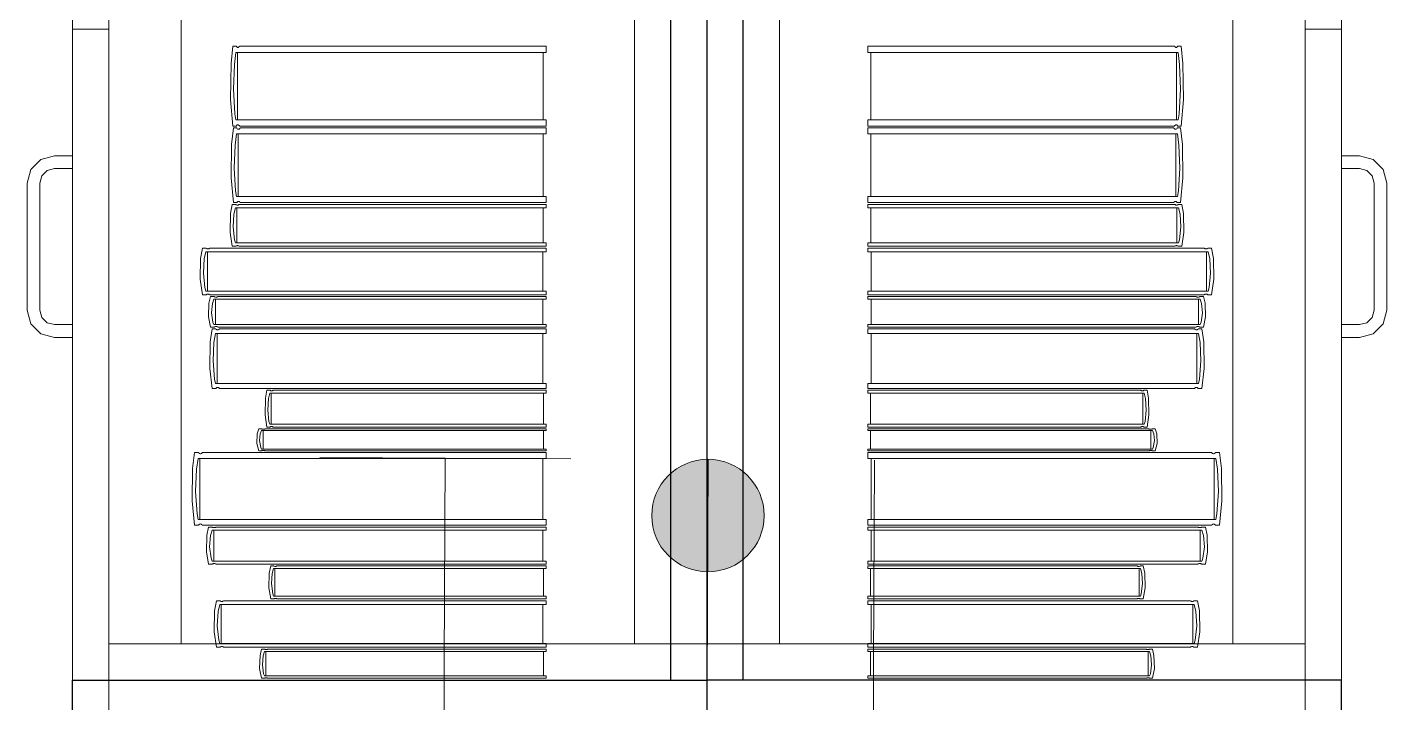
# Model space of a CAD drawing. Header units: inches. Extents: x -19 to 5698, y -728 to 92.
# Drawn here: x 222.836 to 223.586, y 34.992 to 35.365 of the extents above; entities that cross this region are included whole.
import ezdxf

# ---------------------------------------------------------------- set-up
doc = ezdxf.new("R2010")
doc.units = ezdxf.units.IN
doc.header["$MEASUREMENT"] = 0
doc.set_wipeout_variables(frame=1)
for name, pattern in [('HIDDEN', [0.375, 0.25, -0.125]), ('RAYITAS', [0.375, 0.25, -0.125]), ('Wipeout_Contour', [1, 0, -1])]:
    doc.linetypes.add(name, pattern=pattern)
for name, color, linetype, lineweight in [('00 conduct tomacorr', 120, 'HIDDEN', 30), ('T-TECHO-E', 150, 'Continuous', 20), ('TOMACORRIENTE', 22, 'RAYITAS', 9)]:
    doc.layers.add(name, color=color, linetype=linetype, lineweight=lineweight)
doc.layers.add('Interior - Mobiliario', color=7, linetype='Continuous')

# ---------------------------------------------------------------- blocks, each defined once
blk = doc.blocks.new('a')
at = {"layer": 'TOMACORRIENTE', "ltscale": 0.05}
h = blk.add_hatch(color=4, dxfattribs=at)
edge = h.paths.add_edge_path()
edge.add_arc((0, 0.0752), 0.02106, 0, 360)
at = {"layer": 'TOMACORRIENTE', "color": 4}
for p, q in [((-0.14553, 0.09625), (-0.0515, 0.09625)), ((-0.09851, 0.09625), (-0.09851, -0.09657)), ((0, 0.09625), (0, -0.09625)), ((0.06232, -0.09625), (0.06232, 0.09625))]:
    blk.add_line(p, q, dxfattribs=at)
blk.add_circle((0, 0.0752), 0.02106, dxfattribs=at)
blk = doc.blocks.new('CABLE 3FACE')
at = {"layer": 'T-TECHO-E', "rotation": 59.94170052614085}
blk.add_blockref('a', (0, 0), dxfattribs=at)

msp = doc.modelspace()

# ---------------------------------------------------------------- linework, layer by layer
at = {"layer": 'Interior - Mobiliario', "color": 175, "linetype": 'Continuous', "lineweight": 13}
for p, q in [((222.88114, 36.46472), (222.88114, 35.00472)), ((223.19114, 35.00472), (223.19114, 36.46472)), ((223.23114, 35.00472), (223.23114, 36.46472)), ((223.54114, 36.46472), (223.54114, 35.00472)), ((222.88114, 36.44472), (222.88114, 35.02472)), ((222.92114, 35.02472), (222.92114, 36.44472)), ((223.17114, 36.44472), (223.17114, 35.02472)), ((223.25114, 36.44472), (223.25114, 35.02472)), ((223.50114, 35.02472), (223.50114, 36.44472)), ((223.54114, 36.44472), (223.54114, 35.02472)), ((222.86114, 35.36372), (222.88114, 35.36372)), ((223.56114, 35.36372), (223.54114, 35.36372)), ((222.94951, 35.35434), (222.94857, 35.34465)), ((222.95139, 35.35434), (222.94951, 35.35434)), ((222.95045, 35.34419), (222.95124, 35.35081)), ((222.95124, 35.35081), (223.12248, 35.35081)), ((222.95149, 35.35417), (222.95139, 35.35434)), ((222.95171, 35.3539), (222.95149, 35.35417)), ((222.95195, 35.35371), (222.95171, 35.3539)), ((222.9522, 35.35361), (222.95195, 35.35371)), ((222.95211, 35.35081), (222.95211, 35.31369)), ((222.95245, 35.3536), (222.9522, 35.35361)), ((222.9527, 35.35368), (222.95245, 35.3536)), ((222.95294, 35.35385), (222.9527, 35.35368)), ((222.95317, 35.3541), (222.95294, 35.35385)), ((222.95331, 35.35434), (222.95317, 35.3541)), ((223.12248, 35.35434), (222.95331, 35.35434)), ((223.12075, 35.31369), (223.12075, 35.35081)), ((223.12248, 35.35081), (223.12248, 35.35434)), ((223.29979, 35.35081), (223.29979, 35.35434)), ((223.29979, 35.35434), (223.46896, 35.35434)), ((223.47103, 35.35081), (223.29979, 35.35081)), ((223.30152, 35.31369), (223.30152, 35.35081)), ((223.46896, 35.35434), (223.4691, 35.3541)), ((223.4691, 35.3541), (223.46933, 35.35385)), ((223.46933, 35.35385), (223.46957, 35.35368)), ((223.46957, 35.35368), (223.46982, 35.3536)), ((223.46982, 35.3536), (223.47008, 35.35361)), ((223.47008, 35.35361), (223.47032, 35.35371)), ((223.47016, 35.35081), (223.47016, 35.31369)), ((223.47032, 35.35371), (223.47056, 35.3539)), ((223.47056, 35.3539), (223.47078, 35.35417)), ((223.47078, 35.35417), (223.47088, 35.35434)), ((223.47088, 35.35434), (223.47276, 35.35434)), ((223.47182, 35.34419), (223.47103, 35.35081)), ((223.47276, 35.35434), (223.4737, 35.34465)), ((222.94857, 35.34465), (222.94835, 35.32489)), ((222.95001, 35.33059), (222.95045, 35.34419)), ((223.47226, 35.33059), (223.47182, 35.34419)), ((223.4737, 35.34465), (223.47392, 35.32489)), ((222.95073, 35.31704), (222.95001, 35.33059)), ((223.47154, 35.31704), (223.47226, 35.33059)), ((222.94835, 35.32489), (222.94951, 35.31016)), ((223.47392, 35.32489), (223.47276, 35.31016)), ((222.94951, 35.31016), (222.95139, 35.31016)), ((222.95124, 35.31369), (222.95073, 35.31704)), ((223.12248, 35.31369), (222.95124, 35.31369)), ((222.95139, 35.31016), (222.95154, 35.31039)), ((222.95154, 35.31039), (222.95176, 35.31065)), ((222.95176, 35.31065), (222.952, 35.31081)), ((222.952, 35.31081), (222.95225, 35.31089)), ((222.95225, 35.31089), (222.95251, 35.31088)), ((222.95251, 35.31088), (222.95276, 35.31078)), ((222.95276, 35.31078), (222.953, 35.3106)), ((222.953, 35.3106), (222.95321, 35.31033)), ((222.95321, 35.31033), (222.95331, 35.31016)), ((222.95331, 35.31016), (223.12248, 35.31016)), ((223.12248, 35.31016), (223.12248, 35.31369)), ((223.29979, 35.31016), (223.29979, 35.31369)), ((223.29979, 35.31369), (223.47103, 35.31369)), ((223.46896, 35.31016), (223.29979, 35.31016)), ((223.46906, 35.31033), (223.46896, 35.31016)), ((223.46928, 35.3106), (223.46906, 35.31033)), ((223.46951, 35.31078), (223.46928, 35.3106)), ((223.46976, 35.31088), (223.46951, 35.31078)), ((223.47002, 35.31089), (223.46976, 35.31088)), ((223.47027, 35.31081), (223.47002, 35.31089)), ((223.47051, 35.31065), (223.47027, 35.31081)), ((223.47073, 35.31039), (223.47051, 35.31065)), ((223.47088, 35.31016), (223.47073, 35.31039)), ((223.47276, 35.31016), (223.47088, 35.31016)), ((223.47103, 35.31369), (223.47154, 35.31704)), ((222.94986, 35.30916), (222.94892, 35.30013)), ((222.95174, 35.30916), (222.94986, 35.30916)), ((222.95079, 35.2997), (222.95159, 35.30586)), ((222.95159, 35.30586), (223.12248, 35.30586)), ((222.95183, 35.309), (222.95174, 35.30916)), ((222.95205, 35.30875), (222.95183, 35.309)), ((222.95229, 35.30857), (222.95205, 35.30875)), ((222.95254, 35.30848), (222.95229, 35.30857)), ((222.95245, 35.30586), (222.95245, 35.27129)), ((222.95279, 35.30847), (222.95254, 35.30848)), ((222.95304, 35.30854), (222.95279, 35.30847)), ((222.95328, 35.3087), (222.95304, 35.30854)), ((222.95351, 35.30894), (222.95328, 35.3087)), ((222.95365, 35.30916), (222.95351, 35.30894)), ((223.12248, 35.30916), (222.95365, 35.30916)), ((223.12075, 35.27129), (223.12075, 35.30586)), ((223.12248, 35.30586), (223.12248, 35.30916)), ((223.29979, 35.30586), (223.29979, 35.30916)), ((223.29979, 35.30916), (223.46862, 35.30916)), ((223.47068, 35.30586), (223.29979, 35.30586)), ((223.30152, 35.27129), (223.30152, 35.30586)), ((223.46862, 35.30916), (223.46876, 35.30894)), ((223.46876, 35.30894), (223.46899, 35.3087)), ((223.46899, 35.3087), (223.46923, 35.30854)), ((223.46923, 35.30854), (223.46948, 35.30847)), ((223.46948, 35.30847), (223.46973, 35.30848)), ((223.46973, 35.30848), (223.46998, 35.30857)), ((223.46982, 35.30586), (223.46982, 35.27129)), ((223.46998, 35.30857), (223.47022, 35.30875)), ((223.47022, 35.30875), (223.47044, 35.309)), ((223.47044, 35.309), (223.47053, 35.30916)), ((223.47053, 35.30916), (223.47241, 35.30916)), ((223.47148, 35.2997), (223.47068, 35.30586)), ((223.47241, 35.30916), (223.47335, 35.30013)), ((222.94892, 35.30013), (222.9487, 35.28172)), ((222.95035, 35.28703), (222.95079, 35.2997)), ((223.47192, 35.28703), (223.47148, 35.2997)), ((223.47335, 35.30013), (223.47357, 35.28172)), ((222.84364, 35.29171), (222.83815, 35.28622)), ((222.85114, 35.29372), (222.84364, 35.29171)), ((222.86114, 35.29372), (222.85114, 35.29372)), ((222.86114, 35.28672), (222.86114, 35.29372)), ((223.56114, 35.29372), (223.57114, 35.29372)), ((223.56114, 35.28672), (223.56114, 35.29372)), ((223.57114, 35.29372), (223.57864, 35.29171)), ((223.57864, 35.29171), (223.58413, 35.28622)), ((222.83815, 35.28622), (222.83614, 35.27872)), ((222.84314, 35.27872), (222.84421, 35.28272)), ((222.84421, 35.28272), (222.84714, 35.28564)), ((222.84714, 35.28564), (222.85114, 35.28672)), ((222.85114, 35.28672), (222.86114, 35.28672)), ((222.9487, 35.28172), (222.94986, 35.268)), ((222.95108, 35.27441), (222.95035, 35.28703)), ((223.4712, 35.27441), (223.47192, 35.28703)), ((223.47357, 35.28172), (223.47241, 35.268)), ((223.57114, 35.28672), (223.56114, 35.28672)), ((223.57514, 35.28564), (223.57114, 35.28672)), ((223.57806, 35.28272), (223.57514, 35.28564)), ((223.57914, 35.27872), (223.57806, 35.28272)), ((223.58413, 35.28622), (223.58614, 35.27872)), ((222.83614, 35.27872), (222.83614, 35.20872)), ((222.84314, 35.20872), (222.84314, 35.27872)), ((222.95159, 35.27129), (222.95108, 35.27441)), ((223.47068, 35.27129), (223.4712, 35.27441)), ((223.57914, 35.20872), (223.57914, 35.27872)), ((223.58614, 35.27872), (223.58614, 35.20872)), ((222.94927, 35.267), (222.94833, 35.26193)), ((222.95116, 35.267), (222.94927, 35.267)), ((222.94986, 35.268), (222.95174, 35.268)), ((222.95021, 35.26169), (222.951, 35.26515)), ((222.951, 35.26515), (223.12248, 35.26515)), ((222.95125, 35.26691), (222.95116, 35.267)), ((222.95147, 35.26677), (222.95125, 35.26691)), ((222.95171, 35.26667), (222.95147, 35.26677)), ((223.12248, 35.27129), (222.95159, 35.27129)), ((222.95196, 35.26662), (222.95171, 35.26667)), ((222.95174, 35.268), (222.95188, 35.26822)), ((222.95187, 35.26515), (222.95187, 35.24575)), ((222.95188, 35.26822), (222.9521, 35.26845)), ((222.95221, 35.26661), (222.95196, 35.26662)), ((222.9521, 35.26845), (222.95234, 35.26861)), ((222.95247, 35.26665), (222.95221, 35.26661)), ((222.95234, 35.26861), (222.95259, 35.26869)), ((222.95271, 35.26674), (222.95247, 35.26665)), ((222.95259, 35.26869), (222.95285, 35.26868)), ((222.95293, 35.26687), (222.95271, 35.26674)), ((222.95285, 35.26868), (222.9531, 35.26858)), ((222.95307, 35.267), (222.95293, 35.26687)), ((223.12248, 35.267), (222.95307, 35.267)), ((222.9531, 35.26858), (222.95334, 35.26841)), ((222.95334, 35.26841), (222.95355, 35.26816)), ((222.95355, 35.26816), (222.95365, 35.268)), ((222.95365, 35.268), (223.12248, 35.268)), ((223.12075, 35.24575), (223.12075, 35.26515)), ((223.12248, 35.268), (223.12248, 35.27129)), ((223.12248, 35.26515), (223.12248, 35.267)), ((223.29979, 35.268), (223.29979, 35.27129)), ((223.29979, 35.27129), (223.47068, 35.27129)), ((223.46862, 35.268), (223.29979, 35.268)), ((223.29979, 35.26515), (223.29979, 35.267)), ((223.29979, 35.267), (223.4692, 35.267)), ((223.47127, 35.26515), (223.29979, 35.26515)), ((223.30152, 35.24575), (223.30152, 35.26515)), ((223.46872, 35.26816), (223.46862, 35.268)), ((223.46894, 35.26841), (223.46872, 35.26816)), ((223.46917, 35.26858), (223.46894, 35.26841)), ((223.46942, 35.26868), (223.46917, 35.26858)), ((223.4692, 35.267), (223.46934, 35.26687)), ((223.46934, 35.26687), (223.46956, 35.26674)), ((223.46968, 35.26869), (223.46942, 35.26868)), ((223.46956, 35.26674), (223.4698, 35.26665)), ((223.46993, 35.26861), (223.46968, 35.26869)), ((223.4698, 35.26665), (223.47006, 35.26661)), ((223.47017, 35.26845), (223.46993, 35.26861)), ((223.47006, 35.26661), (223.47031, 35.26662)), ((223.47039, 35.26822), (223.47017, 35.26845)), ((223.47031, 35.26662), (223.47056, 35.26667)), ((223.47053, 35.268), (223.47039, 35.26822)), ((223.4704, 35.26515), (223.4704, 35.24575)), ((223.47241, 35.268), (223.47053, 35.268)), ((223.47056, 35.26667), (223.4708, 35.26677)), ((223.4708, 35.26677), (223.47102, 35.26691)), ((223.47102, 35.26691), (223.47112, 35.267)), ((223.47112, 35.267), (223.473, 35.267)), ((223.47206, 35.26169), (223.47127, 35.26515)), ((223.473, 35.267), (223.47395, 35.26193)), ((222.94833, 35.26193), (222.94811, 35.25161)), ((222.94977, 35.25458), (222.95021, 35.26169)), ((223.4725, 35.25458), (223.47206, 35.26169)), ((223.47395, 35.26193), (223.47416, 35.25161)), ((222.94811, 35.25161), (222.94927, 35.24391)), ((222.95049, 35.2475), (222.94977, 35.25458)), ((223.47178, 35.2475), (223.4725, 35.25458)), ((223.47416, 35.25161), (223.473, 35.24391)), ((222.93278, 35.24291), (222.93174, 35.23726)), ((222.93484, 35.24291), (222.93278, 35.24291)), ((222.93495, 35.24281), (222.93484, 35.24291)), ((222.93519, 35.24265), (222.93495, 35.24281)), ((222.93545, 35.24254), (222.93519, 35.24265)), ((222.93572, 35.24248), (222.93545, 35.24254)), ((222.93628, 35.24252), (222.936, 35.24247)), ((222.93654, 35.24262), (222.93628, 35.24252)), ((222.93679, 35.24277), (222.93654, 35.24262)), ((222.93694, 35.24291), (222.93679, 35.24277)), ((223.12248, 35.24291), (222.93694, 35.24291)), ((222.94927, 35.24391), (222.95116, 35.24391)), ((222.951, 35.24575), (222.95049, 35.2475)), ((223.12248, 35.24575), (222.951, 35.24575)), ((222.95116, 35.24391), (222.9513, 35.24403)), ((222.9513, 35.24403), (222.95152, 35.24416)), ((222.95152, 35.24416), (222.95176, 35.24425)), ((222.95176, 35.24425), (222.95202, 35.24429)), ((222.95202, 35.24429), (222.95227, 35.24429)), ((222.95227, 35.24429), (222.95252, 35.24423)), ((222.95252, 35.24423), (222.95276, 35.24414)), ((222.95276, 35.24414), (222.95298, 35.24399)), ((222.95298, 35.24399), (222.95307, 35.24391)), ((222.95307, 35.24391), (223.12248, 35.24391)), ((223.12248, 35.24391), (223.12248, 35.24575)), ((223.12248, 35.24085), (223.12248, 35.24291)), ((223.29979, 35.24391), (223.29979, 35.24575)), ((223.29979, 35.24575), (223.47127, 35.24575)), ((223.4692, 35.24391), (223.29979, 35.24391)), ((223.29979, 35.24085), (223.29979, 35.24291)), ((223.29979, 35.24291), (223.48533, 35.24291)), ((223.46929, 35.24399), (223.4692, 35.24391)), ((223.46951, 35.24414), (223.46929, 35.24399)), ((223.46975, 35.24423), (223.46951, 35.24414)), ((223.47, 35.24429), (223.46975, 35.24423)), ((223.47026, 35.24429), (223.47, 35.24429)), ((223.47051, 35.24425), (223.47026, 35.24429)), ((223.47075, 35.24416), (223.47051, 35.24425)), ((223.47097, 35.24403), (223.47075, 35.24416)), ((223.47112, 35.24391), (223.47097, 35.24403)), ((223.473, 35.24391), (223.47112, 35.24391)), ((223.47127, 35.24575), (223.47178, 35.2475)), ((223.48533, 35.24291), (223.48548, 35.24277)), ((223.48548, 35.24277), (223.48573, 35.24262)), ((223.48573, 35.24262), (223.48599, 35.24252)), ((223.48599, 35.24252), (223.48627, 35.24247)), ((223.48655, 35.24248), (223.48682, 35.24254)), ((223.48682, 35.24254), (223.48708, 35.24265)), ((223.48708, 35.24265), (223.48732, 35.24281)), ((223.48732, 35.24281), (223.48743, 35.24291)), ((223.48743, 35.24291), (223.48949, 35.24291)), ((223.48949, 35.24291), (223.49053, 35.23726)), ((222.93174, 35.23726), (222.93151, 35.22575)), ((222.93332, 35.22907), (222.93381, 35.23699)), ((222.93381, 35.23699), (222.93468, 35.24085)), ((222.93468, 35.24085), (223.12248, 35.24085)), ((222.93563, 35.24085), (222.93563, 35.21922)), ((222.936, 35.24247), (222.93572, 35.24248)), ((223.12058, 35.21922), (223.12058, 35.24085)), ((223.48759, 35.24085), (223.29979, 35.24085)), ((223.30169, 35.21922), (223.30169, 35.24085)), ((223.48627, 35.24247), (223.48655, 35.24248)), ((223.48665, 35.24085), (223.48665, 35.21922)), ((223.48847, 35.23699), (223.48759, 35.24085)), ((223.48895, 35.22907), (223.48847, 35.23699)), ((223.49053, 35.23726), (223.49077, 35.22575)), ((222.93411, 35.22118), (222.93332, 35.22907)), ((223.48816, 35.22118), (223.48895, 35.22907)), ((222.93151, 35.22575), (222.93278, 35.21716)), ((222.93468, 35.21922), (222.93411, 35.22118)), ((223.48759, 35.21922), (223.48816, 35.22118)), ((223.49077, 35.22575), (223.48949, 35.21716)), ((222.93278, 35.21716), (222.93484, 35.21716)), ((223.12248, 35.21922), (222.93468, 35.21922)), ((222.93484, 35.21716), (222.935, 35.2173)), ((222.935, 35.2173), (222.93524, 35.21745)), ((222.93524, 35.21745), (222.93551, 35.21755)), ((222.93551, 35.21755), (222.93578, 35.21759)), ((222.93578, 35.21759), (222.93606, 35.21759)), ((222.93606, 35.21759), (222.93634, 35.21753)), ((222.93732, 35.21616), (222.93631, 35.21249)), ((222.93634, 35.21753), (222.9366, 35.21742)), ((222.9366, 35.21742), (222.93684, 35.21726)), ((222.93684, 35.21726), (222.93694, 35.21716)), ((222.93694, 35.21716), (223.12248, 35.21716)), ((222.93934, 35.21616), (222.93732, 35.21616)), ((222.93832, 35.21231), (222.93917, 35.21482)), ((222.93917, 35.21482), (223.12248, 35.21482)), ((222.93944, 35.2161), (222.93934, 35.21616)), ((222.93967, 35.216), (222.93944, 35.2161)), ((222.93993, 35.21593), (222.93967, 35.216)), ((222.94019, 35.21589), (222.93993, 35.21593)), ((222.9401, 35.21482), (222.9401, 35.20074)), ((222.94047, 35.21588), (222.94019, 35.21589)), ((222.94074, 35.21591), (222.94047, 35.21588)), ((222.941, 35.21598), (222.94074, 35.21591)), ((222.94123, 35.21607), (222.941, 35.21598)), ((222.94139, 35.21616), (222.94123, 35.21607)), ((223.12248, 35.21616), (222.94139, 35.21616)), ((223.12063, 35.20074), (223.12063, 35.21482)), ((223.12248, 35.21716), (223.12248, 35.21922)), ((223.12248, 35.21482), (223.12248, 35.21616)), ((223.29979, 35.21716), (223.29979, 35.21922)), ((223.29979, 35.21922), (223.48759, 35.21922)), ((223.48533, 35.21716), (223.29979, 35.21716)), ((223.29979, 35.21482), (223.29979, 35.21616)), ((223.29979, 35.21616), (223.48089, 35.21616)), ((223.4831, 35.21482), (223.29979, 35.21482)), ((223.30164, 35.20074), (223.30164, 35.21482)), ((223.48089, 35.21616), (223.48104, 35.21607)), ((223.48104, 35.21607), (223.48128, 35.21598)), ((223.48128, 35.21598), (223.48153, 35.21591)), ((223.48153, 35.21591), (223.4818, 35.21588)), ((223.4818, 35.21588), (223.48208, 35.21589)), ((223.48208, 35.21589), (223.48234, 35.21593)), ((223.48217, 35.21482), (223.48217, 35.20074)), ((223.48234, 35.21593), (223.4826, 35.216)), ((223.4826, 35.216), (223.48283, 35.2161)), ((223.48283, 35.2161), (223.48294, 35.21616)), ((223.48294, 35.21616), (223.48495, 35.21616)), ((223.48395, 35.21231), (223.4831, 35.21482)), ((223.48495, 35.21616), (223.48596, 35.21249)), ((223.48543, 35.21726), (223.48533, 35.21716)), ((223.48567, 35.21742), (223.48543, 35.21726)), ((223.48593, 35.21753), (223.48567, 35.21742)), ((223.48621, 35.21759), (223.48593, 35.21753)), ((223.48649, 35.21759), (223.48621, 35.21759)), ((223.48676, 35.21755), (223.48649, 35.21759)), ((223.48703, 35.21745), (223.48676, 35.21755)), ((223.48727, 35.2173), (223.48703, 35.21745)), ((223.48743, 35.21716), (223.48727, 35.2173)), ((223.48949, 35.21716), (223.48743, 35.21716)), ((222.83614, 35.20872), (222.83815, 35.20122)), ((222.84421, 35.20472), (222.84314, 35.20872)), ((222.93631, 35.21249), (222.93608, 35.20499)), ((222.93785, 35.20715), (222.93832, 35.21231)), ((222.93863, 35.20201), (222.93785, 35.20715)), ((223.48365, 35.20201), (223.48442, 35.20715)), ((223.48442, 35.20715), (223.48395, 35.21231)), ((223.48596, 35.21249), (223.48619, 35.20499)), ((223.57806, 35.20472), (223.57914, 35.20872)), ((223.58614, 35.20872), (223.58413, 35.20122)), ((222.83815, 35.20122), (222.84364, 35.19573)), ((222.84714, 35.20179), (222.84421, 35.20472)), ((222.85114, 35.20072), (222.84714, 35.20179)), ((222.86114, 35.20072), (222.85114, 35.20072)), ((222.86114, 35.19372), (222.86114, 35.20072)), ((222.93608, 35.20499), (222.93732, 35.1994)), ((222.93814, 35.1984), (222.93713, 35.1912)), ((222.93732, 35.1994), (222.93934, 35.1994)), ((222.94014, 35.1984), (222.93814, 35.1984)), ((222.93917, 35.20074), (222.93863, 35.20201)), ((223.12248, 35.20074), (222.93917, 35.20074)), ((222.93934, 35.1994), (222.93949, 35.19949)), ((222.93949, 35.19949), (222.93973, 35.19958)), ((222.93973, 35.19958), (222.93999, 35.19965)), ((222.93999, 35.19965), (222.94025, 35.19968)), ((222.94024, 35.19827), (222.94014, 35.1984)), ((222.94048, 35.19807), (222.94024, 35.19827)), ((222.94025, 35.19968), (222.94053, 35.19967)), ((222.94073, 35.19793), (222.94048, 35.19807)), ((222.94053, 35.19967), (222.9408, 35.19964)), ((222.941, 35.19786), (222.94073, 35.19793)), ((222.9408, 35.19964), (222.94105, 35.19957)), ((222.94127, 35.19785), (222.941, 35.19786)), ((222.94105, 35.19957), (222.94128, 35.19946)), ((222.94154, 35.19791), (222.94127, 35.19785)), ((222.94128, 35.19946), (222.94139, 35.1994)), ((222.94139, 35.1994), (223.12248, 35.1994)), ((222.94179, 35.19803), (222.94154, 35.19791)), ((222.94203, 35.19822), (222.94179, 35.19803)), ((222.94218, 35.1984), (222.94203, 35.19822)), ((223.12248, 35.1984), (222.94218, 35.1984)), ((223.12248, 35.1994), (223.12248, 35.20074)), ((223.12248, 35.19577), (223.12248, 35.1984)), ((223.29979, 35.1994), (223.29979, 35.20074)), ((223.29979, 35.20074), (223.4831, 35.20074)), ((223.48089, 35.1994), (223.29979, 35.1994)), ((223.29979, 35.19577), (223.29979, 35.1984)), ((223.29979, 35.1984), (223.48009, 35.1984)), ((223.48009, 35.1984), (223.48024, 35.19822)), ((223.48024, 35.19822), (223.48048, 35.19803)), ((223.48048, 35.19803), (223.48073, 35.19791)), ((223.48073, 35.19791), (223.481, 35.19785)), ((223.48099, 35.19946), (223.48089, 35.1994)), ((223.48122, 35.19957), (223.48099, 35.19946)), ((223.481, 35.19785), (223.48127, 35.19786)), ((223.48148, 35.19964), (223.48122, 35.19957)), ((223.48127, 35.19786), (223.48154, 35.19793)), ((223.48174, 35.19967), (223.48148, 35.19964)), ((223.48154, 35.19793), (223.48179, 35.19807)), ((223.48202, 35.19968), (223.48174, 35.19967)), ((223.48179, 35.19807), (223.48203, 35.19827)), ((223.48229, 35.19965), (223.48202, 35.19968)), ((223.48203, 35.19827), (223.48213, 35.1984)), ((223.48213, 35.1984), (223.48413, 35.1984)), ((223.48254, 35.19958), (223.48229, 35.19965)), ((223.48278, 35.19949), (223.48254, 35.19958)), ((223.48294, 35.1994), (223.48278, 35.19949)), ((223.48495, 35.1994), (223.48294, 35.1994)), ((223.4831, 35.20074), (223.48365, 35.20201)), ((223.48413, 35.1984), (223.48514, 35.1912)), ((223.48619, 35.20499), (223.48495, 35.1994)), ((223.56114, 35.20072), (223.57114, 35.20072)), ((223.56114, 35.19372), (223.56114, 35.20072)), ((223.57114, 35.20072), (223.57514, 35.20179)), ((223.57514, 35.20179), (223.57806, 35.20472)), ((223.58413, 35.20122), (223.57864, 35.19573)), ((222.84364, 35.19573), (222.85114, 35.19372)), ((222.85114, 35.19372), (222.86114, 35.19372)), ((222.93713, 35.1912), (222.9369, 35.17654)), ((222.93867, 35.18077), (222.93913, 35.19086)), ((222.93913, 35.19086), (222.93998, 35.19577)), ((222.93998, 35.19577), (223.12248, 35.19577)), ((222.9409, 35.19577), (222.9409, 35.16822)), ((223.12064, 35.16822), (223.12064, 35.19577)), ((223.48229, 35.19577), (223.29979, 35.19577)), ((223.30164, 35.16822), (223.30164, 35.19577)), ((223.48137, 35.19577), (223.48137, 35.16822)), ((223.48314, 35.19086), (223.48229, 35.19577)), ((223.48361, 35.18077), (223.48314, 35.19086)), ((223.48514, 35.1912), (223.48537, 35.17654)), ((223.57114, 35.19372), (223.56114, 35.19372)), ((223.57864, 35.19573), (223.57114, 35.19372)), ((222.9369, 35.17654), (222.93814, 35.1656)), ((222.93943, 35.17071), (222.93867, 35.18077)), ((223.48284, 35.17071), (223.48361, 35.18077)), ((223.48537, 35.17654), (223.48413, 35.1656)), ((222.93998, 35.16822), (222.93943, 35.17071)), ((223.12248, 35.16822), (222.93998, 35.16822)), ((223.12248, 35.1656), (223.12248, 35.16822)), ((223.29979, 35.1656), (223.29979, 35.16822)), ((223.29979, 35.16822), (223.48229, 35.16822)), ((223.48229, 35.16822), (223.48284, 35.17071)), ((222.93814, 35.1656), (222.94014, 35.1656)), ((222.94014, 35.1656), (222.94029, 35.16578)), ((222.94029, 35.16578), (222.94053, 35.16596)), ((222.94053, 35.16596), (222.94079, 35.16609)), ((222.94079, 35.16609), (222.94106, 35.16615)), ((222.94106, 35.16615), (222.94133, 35.16614)), ((222.94133, 35.16614), (222.9416, 35.16607)), ((222.9416, 35.16607), (222.94185, 35.16593)), ((222.94185, 35.16593), (222.94208, 35.16573)), ((222.94208, 35.16573), (222.94218, 35.1656)), ((222.94218, 35.1656), (223.12248, 35.1656)), ((222.96752, 35.16013), (222.96733, 35.15102)), ((222.96837, 35.1646), (222.96752, 35.16013)), ((222.97004, 35.1646), (222.96837, 35.1646)), ((222.9692, 35.15992), (222.96991, 35.16297)), ((222.96991, 35.16297), (223.12248, 35.16297)), ((222.97013, 35.16452), (222.97004, 35.1646)), ((222.97032, 35.1644), (222.97013, 35.16452)), ((222.97053, 35.16431), (222.97032, 35.1644)), ((222.97076, 35.16426), (222.97053, 35.16431)), ((222.97068, 35.16297), (222.97068, 35.14585)), ((222.97098, 35.16426), (222.97076, 35.16426)), ((222.97121, 35.1643), (222.97098, 35.16426)), ((222.97142, 35.16437), (222.97121, 35.1643)), ((222.97162, 35.16449), (222.97142, 35.16437)), ((222.97175, 35.1646), (222.97162, 35.16449)), ((223.12248, 35.1646), (222.97175, 35.1646)), ((223.12094, 35.14585), (223.12094, 35.16297)), ((223.12248, 35.16297), (223.12248, 35.1646)), ((223.48009, 35.1656), (223.29979, 35.1656)), ((223.29979, 35.16297), (223.29979, 35.1646)), ((223.29979, 35.1646), (223.45052, 35.1646)), ((223.45237, 35.16297), (223.29979, 35.16297)), ((223.30133, 35.14585), (223.30133, 35.16297)), ((223.45052, 35.1646), (223.45065, 35.16449)), ((223.45065, 35.16449), (223.45085, 35.16437)), ((223.45085, 35.16437), (223.45106, 35.1643)), ((223.45106, 35.1643), (223.45129, 35.16426)), ((223.45129, 35.16426), (223.45152, 35.16426)), ((223.45152, 35.16426), (223.45174, 35.16431)), ((223.45159, 35.16297), (223.45159, 35.14585)), ((223.45174, 35.16431), (223.45195, 35.1644)), ((223.45195, 35.1644), (223.45215, 35.16452)), ((223.45215, 35.16452), (223.45223, 35.1646)), ((223.45223, 35.1646), (223.45391, 35.1646)), ((223.45307, 35.15992), (223.45237, 35.16297)), ((223.45391, 35.1646), (223.45475, 35.16013)), ((223.45475, 35.16013), (223.45494, 35.15102)), ((223.48019, 35.16573), (223.48009, 35.1656)), ((223.48042, 35.16593), (223.48019, 35.16573)), ((223.48068, 35.16607), (223.48042, 35.16593)), ((223.48094, 35.16614), (223.48068, 35.16607)), ((223.48121, 35.16615), (223.48094, 35.16614)), ((223.48148, 35.16609), (223.48121, 35.16615)), ((223.48174, 35.16596), (223.48148, 35.16609)), ((223.48198, 35.16578), (223.48174, 35.16596)), ((223.48213, 35.1656), (223.48198, 35.16578)), ((223.48413, 35.1656), (223.48213, 35.1656)), ((222.96881, 35.15364), (222.9692, 35.15992)), ((222.96945, 35.1474), (222.96881, 35.15364)), ((223.45282, 35.1474), (223.45347, 35.15364)), ((223.45347, 35.15364), (223.45307, 35.15992)), ((222.96733, 35.15102), (222.96837, 35.14422)), ((222.96991, 35.14585), (222.96945, 35.1474)), ((223.12248, 35.14585), (222.96991, 35.14585)), ((223.12248, 35.14422), (223.12248, 35.14585)), ((223.29979, 35.14422), (223.29979, 35.14585)), ((223.29979, 35.14585), (223.45237, 35.14585)), ((223.45237, 35.14585), (223.45282, 35.1474)), ((223.45494, 35.15102), (223.45391, 35.14422)), ((222.96299, 35.14058), (222.96279, 35.1352)), ((222.96385, 35.14322), (222.96299, 35.14058)), ((222.96558, 35.14322), (222.96385, 35.14322)), ((222.96431, 35.13675), (222.96471, 35.14045)), ((222.96471, 35.14045), (222.96544, 35.14226)), ((222.96544, 35.14226), (223.12248, 35.14226)), ((222.96567, 35.14317), (222.96558, 35.14322)), ((222.96587, 35.1431), (222.96567, 35.14317)), ((222.96608, 35.14305), (222.96587, 35.1431)), ((222.96631, 35.14302), (222.96608, 35.14305)), ((222.96623, 35.14226), (222.96623, 35.13215)), ((222.96655, 35.14302), (222.96631, 35.14302)), ((222.96678, 35.14304), (222.96655, 35.14302)), ((222.967, 35.14309), (222.96678, 35.14304)), ((222.9672, 35.14316), (222.967, 35.14309)), ((222.96733, 35.14322), (222.9672, 35.14316)), ((223.12248, 35.14322), (222.96733, 35.14322)), ((222.96837, 35.14422), (222.97004, 35.14422)), ((222.97004, 35.14422), (222.97017, 35.14433)), ((222.97017, 35.14433), (222.97037, 35.14445)), ((222.97037, 35.14445), (222.97058, 35.14452)), ((222.97058, 35.14452), (222.97081, 35.14456)), ((222.97081, 35.14456), (222.97103, 35.14456)), ((222.97103, 35.14456), (222.97126, 35.14451)), ((222.97126, 35.14451), (222.97147, 35.14442)), ((222.97147, 35.14442), (222.97166, 35.1443)), ((222.97166, 35.1443), (222.97175, 35.14422)), ((222.97175, 35.14422), (223.12248, 35.14422)), ((223.12089, 35.13215), (223.12089, 35.14226)), ((223.12248, 35.14226), (223.12248, 35.14322)), ((223.45052, 35.14422), (223.29979, 35.14422)), ((223.29979, 35.14226), (223.29979, 35.14322)), ((223.29979, 35.14322), (223.45494, 35.14322)), ((223.45683, 35.14226), (223.29979, 35.14226)), ((223.30138, 35.13215), (223.30138, 35.14226)), ((223.45061, 35.1443), (223.45052, 35.14422)), ((223.4508, 35.14442), (223.45061, 35.1443)), ((223.45102, 35.14451), (223.4508, 35.14442)), ((223.45124, 35.14456), (223.45102, 35.14451)), ((223.45147, 35.14456), (223.45124, 35.14456)), ((223.45169, 35.14452), (223.45147, 35.14456)), ((223.45191, 35.14445), (223.45169, 35.14452)), ((223.4521, 35.14433), (223.45191, 35.14445)), ((223.45223, 35.14422), (223.4521, 35.14433)), ((223.45391, 35.14422), (223.45223, 35.14422)), ((223.45494, 35.14322), (223.45507, 35.14316)), ((223.45507, 35.14316), (223.45527, 35.14309)), ((223.45527, 35.14309), (223.45549, 35.14304)), ((223.45549, 35.14304), (223.45572, 35.14302)), ((223.45572, 35.14302), (223.45596, 35.14302)), ((223.45596, 35.14302), (223.45619, 35.14305)), ((223.45604, 35.14226), (223.45604, 35.13215)), ((223.45619, 35.14305), (223.45641, 35.1431)), ((223.45641, 35.1431), (223.45661, 35.14317)), ((223.45661, 35.14317), (223.45669, 35.14322)), ((223.45669, 35.14322), (223.45842, 35.14322)), ((223.45756, 35.14045), (223.45683, 35.14226)), ((223.45797, 35.13675), (223.45756, 35.14045)), ((223.45842, 35.14322), (223.45929, 35.14058)), ((223.45929, 35.14058), (223.45948, 35.1352)), ((222.92847, 35.13018), (222.92741, 35.1214)), ((222.93058, 35.13018), (222.92847, 35.13018)), ((222.93069, 35.13003), (222.93058, 35.13018)), ((222.93093, 35.12978), (222.93069, 35.13003)), ((222.93273, 35.13018), (222.93257, 35.12997)), ((223.12248, 35.13018), (222.93273, 35.13018)), ((222.96279, 35.1352), (222.96385, 35.13118)), ((222.96385, 35.13118), (222.96558, 35.13118)), ((222.96497, 35.13306), (222.96431, 35.13675)), ((222.96544, 35.13215), (222.96497, 35.13306)), ((223.12248, 35.13215), (222.96544, 35.13215)), ((222.96558, 35.13118), (222.96571, 35.13125)), ((222.96571, 35.13125), (222.96591, 35.13132)), ((222.96591, 35.13132), (222.96613, 35.13136)), ((222.96613, 35.13136), (222.96636, 35.13138)), ((222.96636, 35.13138), (222.9666, 35.13138)), ((222.9666, 35.13138), (222.96683, 35.13135)), ((222.96683, 35.13135), (222.96705, 35.1313)), ((222.96705, 35.1313), (222.96725, 35.13123)), ((222.96725, 35.13123), (222.96733, 35.13118)), ((222.96733, 35.13118), (223.12248, 35.13118)), ((223.12248, 35.13118), (223.12248, 35.13215)), ((223.12248, 35.12698), (223.12248, 35.13018)), ((223.29979, 35.13118), (223.29979, 35.13215)), ((223.29979, 35.13215), (223.45683, 35.13215)), ((223.45494, 35.13118), (223.29979, 35.13118)), ((223.29979, 35.12698), (223.29979, 35.13018)), ((223.29979, 35.13018), (223.48954, 35.13018)), ((223.45503, 35.13123), (223.45494, 35.13118)), ((223.45523, 35.1313), (223.45503, 35.13123)), ((223.45544, 35.13135), (223.45523, 35.1313)), ((223.45567, 35.13138), (223.45544, 35.13135)), ((223.45591, 35.13138), (223.45567, 35.13138)), ((223.45614, 35.13136), (223.45591, 35.13138)), ((223.45636, 35.13132), (223.45614, 35.13136)), ((223.45656, 35.13125), (223.45636, 35.13132)), ((223.45669, 35.13118), (223.45656, 35.13125)), ((223.45842, 35.13118), (223.45669, 35.13118)), ((223.45683, 35.13215), (223.4573, 35.13306)), ((223.4573, 35.13306), (223.45797, 35.13675)), ((223.45948, 35.1352), (223.45842, 35.13118)), ((223.48954, 35.13018), (223.4897, 35.12997)), ((223.49134, 35.12978), (223.49159, 35.13003)), ((223.49159, 35.13003), (223.49169, 35.13018)), ((223.49169, 35.13018), (223.4938, 35.13018)), ((223.4938, 35.13018), (223.49486, 35.1214)), ((222.92952, 35.12098), (222.93041, 35.12698)), ((222.93041, 35.12698), (223.12248, 35.12698)), ((222.9312, 35.12961), (222.93093, 35.12978)), ((222.93148, 35.12952), (222.9312, 35.12961)), ((222.93138, 35.12698), (222.93138, 35.09333)), ((222.93176, 35.12951), (222.93148, 35.12952)), ((222.93205, 35.12959), (222.93176, 35.12951)), ((222.93232, 35.12974), (222.93205, 35.12959)), ((222.93257, 35.12997), (222.93232, 35.12974)), ((223.12054, 35.09333), (223.12054, 35.12698)), ((223.49186, 35.12698), (223.29979, 35.12698)), ((223.30173, 35.09333), (223.30173, 35.12698)), ((223.4897, 35.12997), (223.48995, 35.12974)), ((223.48995, 35.12974), (223.49022, 35.12959)), ((223.49022, 35.12959), (223.49051, 35.12951)), ((223.49051, 35.12951), (223.49079, 35.12952)), ((223.49079, 35.12952), (223.49107, 35.12961)), ((223.49089, 35.12698), (223.49089, 35.09333)), ((223.49107, 35.12961), (223.49134, 35.12978)), ((223.49275, 35.12098), (223.49186, 35.12698)), ((222.92741, 35.1214), (222.92717, 35.10349)), ((222.92902, 35.10865), (222.92952, 35.12098)), ((223.49325, 35.10865), (223.49275, 35.12098)), ((223.49486, 35.1214), (223.49511, 35.10349)), ((222.92983, 35.09637), (222.92902, 35.10865)), ((223.49244, 35.09637), (223.49325, 35.10865)), ((222.92717, 35.10349), (222.92847, 35.09013)), ((223.49511, 35.10349), (223.4938, 35.09013)), ((222.93041, 35.09333), (222.92983, 35.09637)), ((223.12248, 35.09333), (222.93041, 35.09333)), ((223.12248, 35.09013), (223.12248, 35.09333)), ((223.29979, 35.09013), (223.29979, 35.09333)), ((223.29979, 35.09333), (223.49186, 35.09333)), ((223.49186, 35.09333), (223.49244, 35.09637)), ((222.92847, 35.09013), (222.93058, 35.09013)), ((222.93058, 35.09013), (222.93074, 35.09034)), ((222.93074, 35.09034), (222.93099, 35.09057)), ((222.93099, 35.09057), (222.93126, 35.09072)), ((222.93126, 35.09072), (222.93154, 35.0908)), ((222.93154, 35.0908), (222.93183, 35.09079)), ((222.93183, 35.09079), (222.93211, 35.0907)), ((222.93211, 35.0907), (222.93237, 35.09053)), ((222.93237, 35.09053), (222.93262, 35.09028)), ((222.93262, 35.09028), (222.93273, 35.09013)), ((222.93273, 35.09013), (223.12248, 35.09013)), ((222.93624, 35.08913), (222.93522, 35.08464)), ((222.93826, 35.08913), (222.93624, 35.08913)), ((222.93725, 35.08443), (222.9381, 35.08749)), ((222.9381, 35.08749), (223.12248, 35.08749)), ((222.93837, 35.08905), (222.93826, 35.08913)), ((222.9386, 35.08893), (222.93837, 35.08905)), ((222.93886, 35.08884), (222.9386, 35.08893)), ((222.93913, 35.08879), (222.93886, 35.08884)), ((222.93903, 35.08749), (222.93903, 35.07032)), ((222.9394, 35.08879), (222.93913, 35.08879)), ((222.93967, 35.08882), (222.9394, 35.08879)), ((222.93993, 35.0889), (222.93967, 35.08882)), ((222.94017, 35.08902), (222.93993, 35.0889)), ((222.94033, 35.08913), (222.94017, 35.08902)), ((223.12248, 35.08913), (222.94033, 35.08913)), ((223.12062, 35.07032), (223.12062, 35.08749)), ((223.12248, 35.08749), (223.12248, 35.08913)), ((223.48954, 35.09013), (223.29979, 35.09013)), ((223.29979, 35.08749), (223.29979, 35.08913)), ((223.29979, 35.08913), (223.48195, 35.08913)), ((223.48417, 35.08749), (223.29979, 35.08749)), ((223.30166, 35.07032), (223.30166, 35.08749)), ((223.48195, 35.08913), (223.4821, 35.08902)), ((223.4821, 35.08902), (223.48234, 35.0889)), ((223.48234, 35.0889), (223.4826, 35.08882)), ((223.4826, 35.08882), (223.48287, 35.08879)), ((223.48287, 35.08879), (223.48314, 35.08879)), ((223.48314, 35.08879), (223.48341, 35.08884)), ((223.48324, 35.08749), (223.48324, 35.07032)), ((223.48341, 35.08884), (223.48367, 35.08893)), ((223.48367, 35.08893), (223.4839, 35.08905)), ((223.4839, 35.08905), (223.48401, 35.08913)), ((223.48401, 35.08913), (223.48603, 35.08913)), ((223.48503, 35.08443), (223.48417, 35.08749)), ((223.48603, 35.08913), (223.48705, 35.08464)), ((223.48965, 35.09028), (223.48954, 35.09013)), ((223.4899, 35.09053), (223.48965, 35.09028)), ((223.49016, 35.0907), (223.4899, 35.09053)), ((223.49044, 35.09079), (223.49016, 35.0907)), ((223.49073, 35.0908), (223.49044, 35.09079)), ((223.49101, 35.09072), (223.49073, 35.0908)), ((223.49128, 35.09057), (223.49101, 35.09072)), ((223.49153, 35.09034), (223.49128, 35.09057)), ((223.49169, 35.09013), (223.49153, 35.09034)), ((223.4938, 35.09013), (223.49169, 35.09013)), ((222.93522, 35.08464), (222.93499, 35.0755)), ((222.93677, 35.07814), (222.93725, 35.08443)), ((222.93755, 35.07187), (222.93677, 35.07814)), ((223.48472, 35.07187), (223.4855, 35.07814)), ((223.4855, 35.07814), (223.48503, 35.08443)), ((223.48705, 35.08464), (223.48728, 35.0755)), ((222.93499, 35.0755), (222.93624, 35.06868)), ((222.9381, 35.07032), (222.93755, 35.07187)), ((223.12248, 35.07032), (222.9381, 35.07032)), ((223.12248, 35.06868), (223.12248, 35.07032)), ((223.29979, 35.06868), (223.29979, 35.07032)), ((223.29979, 35.07032), (223.48417, 35.07032)), ((223.48417, 35.07032), (223.48472, 35.07187)), ((223.48728, 35.0755), (223.48603, 35.06868)), ((222.93624, 35.06868), (222.93826, 35.06868)), ((222.93826, 35.06868), (222.93842, 35.06879)), ((222.93842, 35.06879), (222.93866, 35.06891)), ((222.93866, 35.06891), (222.93892, 35.06898)), ((222.93892, 35.06898), (222.93919, 35.06902)), ((222.93919, 35.06902), (222.93946, 35.06902)), ((222.93946, 35.06902), (222.93973, 35.06897)), ((222.93973, 35.06897), (222.93999, 35.06888)), ((222.93999, 35.06888), (222.94022, 35.06876)), ((222.94022, 35.06876), (222.94033, 35.06868)), ((222.94033, 35.06868), (223.12248, 35.06868)), ((222.9697, 35.06369), (222.96951, 35.05555)), ((222.97053, 35.06768), (222.9697, 35.06369)), ((222.97218, 35.06768), (222.97053, 35.06768)), ((222.97096, 35.0579), (222.97135, 35.0635)), ((222.97135, 35.0635), (222.97205, 35.06622)), ((222.97205, 35.06622), (223.12248, 35.06622)), ((222.97226, 35.06761), (222.97218, 35.06768)), ((222.97245, 35.0675), (222.97226, 35.06761)), ((222.97266, 35.06742), (222.97245, 35.0675)), ((222.97288, 35.06738), (222.97266, 35.06742)), ((222.97281, 35.06622), (222.97281, 35.05094)), ((222.97311, 35.06738), (222.97288, 35.06738)), ((222.97333, 35.06741), (222.97311, 35.06738)), ((222.97354, 35.06748), (222.97333, 35.06741)), ((222.97374, 35.06758), (222.97354, 35.06748)), ((222.97386, 35.06768), (222.97374, 35.06758)), ((223.12248, 35.06768), (222.97386, 35.06768)), ((223.12096, 35.05094), (223.12096, 35.06622)), ((223.12248, 35.06622), (223.12248, 35.06768)), ((223.48195, 35.06868), (223.29979, 35.06868)), ((223.29979, 35.06622), (223.29979, 35.06768)), ((223.29979, 35.06768), (223.44841, 35.06768)), ((223.45023, 35.06622), (223.29979, 35.06622)), ((223.30131, 35.05094), (223.30131, 35.06622)), ((223.44841, 35.06768), (223.44853, 35.06758)), ((223.44853, 35.06758), (223.44873, 35.06748)), ((223.44873, 35.06748), (223.44894, 35.06741)), ((223.44894, 35.06741), (223.44916, 35.06738)), ((223.44916, 35.06738), (223.44939, 35.06738)), ((223.44939, 35.06738), (223.44961, 35.06742)), ((223.44947, 35.06622), (223.44947, 35.05094)), ((223.44961, 35.06742), (223.44982, 35.0675)), ((223.44982, 35.0675), (223.45001, 35.06761)), ((223.45001, 35.06761), (223.45009, 35.06768)), ((223.45009, 35.06768), (223.45174, 35.06768)), ((223.45092, 35.0635), (223.45023, 35.06622)), ((223.45131, 35.0579), (223.45092, 35.0635)), ((223.45174, 35.06768), (223.45258, 35.06369)), ((223.45258, 35.06369), (223.45277, 35.05555)), ((223.48205, 35.06876), (223.48195, 35.06868)), ((223.48228, 35.06888), (223.48205, 35.06876)), ((223.48254, 35.06897), (223.48228, 35.06888)), ((223.48281, 35.06902), (223.48254, 35.06897)), ((223.48308, 35.06902), (223.48281, 35.06902)), ((223.48335, 35.06898), (223.48308, 35.06902)), ((223.48361, 35.06891), (223.48335, 35.06898)), ((223.48385, 35.06879), (223.48361, 35.06891)), ((223.48401, 35.06868), (223.48385, 35.06879)), ((223.48603, 35.06868), (223.48401, 35.06868)), ((222.96951, 35.05555), (222.97053, 35.04949)), ((222.9716, 35.05232), (222.97096, 35.0579)), ((223.45068, 35.05232), (223.45131, 35.0579)), ((223.45277, 35.05555), (223.45174, 35.04949)), ((222.94049, 35.04849), (222.9395, 35.04286)), ((222.94247, 35.04849), (222.94049, 35.04849)), ((222.94257, 35.04839), (222.94247, 35.04849)), ((222.9428, 35.04823), (222.94257, 35.04839)), ((222.94305, 35.04812), (222.9428, 35.04823)), ((222.94331, 35.04806), (222.94305, 35.04812)), ((222.94358, 35.04806), (222.94331, 35.04806)), ((222.94385, 35.0481), (222.94358, 35.04806)), ((222.9441, 35.0482), (222.94385, 35.0481)), ((222.94434, 35.04835), (222.9441, 35.0482)), ((222.94449, 35.04849), (222.94434, 35.04835)), ((223.12248, 35.04849), (222.94449, 35.04849)), ((222.97053, 35.04949), (222.97218, 35.04949)), ((222.97205, 35.05094), (222.9716, 35.05232)), ((223.12248, 35.05094), (222.97205, 35.05094)), ((222.97218, 35.04949), (222.9723, 35.04958)), ((222.9723, 35.04958), (222.9725, 35.04969)), ((222.9725, 35.04969), (222.97271, 35.04976)), ((222.97271, 35.04976), (222.97293, 35.04979)), ((222.97293, 35.04979), (222.97316, 35.04979)), ((222.97316, 35.04979), (222.97338, 35.04974)), ((222.97338, 35.04974), (222.97359, 35.04967)), ((222.97359, 35.04967), (222.97378, 35.04956)), ((222.97378, 35.04956), (222.97386, 35.04949)), ((222.97386, 35.04949), (223.12248, 35.04949)), ((223.12248, 35.04949), (223.12248, 35.05094)), ((223.12248, 35.04643), (223.12248, 35.04849)), ((223.29979, 35.04949), (223.29979, 35.05094)), ((223.29979, 35.05094), (223.45023, 35.05094)), ((223.44841, 35.04949), (223.29979, 35.04949)), ((223.29979, 35.04643), (223.29979, 35.04849)), ((223.29979, 35.04849), (223.47779, 35.04849)), ((223.44849, 35.04956), (223.44841, 35.04949)), ((223.44869, 35.04967), (223.44849, 35.04956)), ((223.4489, 35.04974), (223.44869, 35.04967)), ((223.44911, 35.04979), (223.4489, 35.04974)), ((223.44934, 35.04979), (223.44911, 35.04979)), ((223.44956, 35.04976), (223.44934, 35.04979)), ((223.44977, 35.04969), (223.44956, 35.04976)), ((223.44997, 35.04958), (223.44977, 35.04969)), ((223.45009, 35.04949), (223.44997, 35.04958)), ((223.45174, 35.04949), (223.45009, 35.04949)), ((223.45023, 35.05094), (223.45068, 35.05232)), ((223.47779, 35.04849), (223.47793, 35.04835)), ((223.47793, 35.04835), (223.47817, 35.0482)), ((223.47817, 35.0482), (223.47842, 35.0481)), ((223.47842, 35.0481), (223.47869, 35.04806)), ((223.47869, 35.04806), (223.47896, 35.04806)), ((223.47896, 35.04806), (223.47922, 35.04812)), ((223.47922, 35.04812), (223.47947, 35.04823)), ((223.47947, 35.04823), (223.4797, 35.04839)), ((223.4797, 35.04839), (223.4798, 35.04849)), ((223.4798, 35.04849), (223.48178, 35.04849)), ((223.48178, 35.04849), (223.48277, 35.04286)), ((222.9395, 35.04286), (222.93927, 35.03139)), ((222.94101, 35.0347), (222.94148, 35.04259)), ((222.94148, 35.04259), (222.94231, 35.04643)), ((222.94231, 35.04643), (223.12248, 35.04643)), ((222.94322, 35.04643), (222.94322, 35.02488)), ((223.12066, 35.02488), (223.12066, 35.04643)), ((223.47996, 35.04643), (223.29979, 35.04643)), ((223.30161, 35.02488), (223.30161, 35.04643)), ((223.47905, 35.04643), (223.47905, 35.02488)), ((223.4808, 35.04259), (223.47996, 35.04643)), ((223.48126, 35.0347), (223.4808, 35.04259)), ((223.48277, 35.04286), (223.483, 35.03139)), ((222.94177, 35.02683), (222.94101, 35.0347)), ((223.4805, 35.02683), (223.48126, 35.0347)), ((222.93927, 35.03139), (222.94049, 35.02283)), ((222.94231, 35.02488), (222.94177, 35.02683)), ((223.47996, 35.02488), (223.4805, 35.02683)), ((223.483, 35.03139), (223.48178, 35.02283)), ((222.88114, 35.02472), (222.92114, 35.02472)), ((222.92114, 35.02472), (223.17114, 35.02472)), ((222.94049, 35.02283), (222.94247, 35.02283)), ((223.12248, 35.02488), (222.94231, 35.02488)), ((222.94247, 35.02283), (222.94262, 35.02297)), ((222.94262, 35.02297), (222.94286, 35.02312)), ((222.94286, 35.02312), (222.94311, 35.02321)), ((222.94311, 35.02321), (222.94337, 35.02326)), ((222.94337, 35.02326), (222.94364, 35.02326)), ((222.94364, 35.02326), (222.94391, 35.0232)), ((222.94391, 35.0232), (222.94416, 35.02309)), ((222.94416, 35.02309), (222.94438, 35.02293)), ((222.94438, 35.02293), (222.94449, 35.02283)), ((222.94449, 35.02283), (223.12248, 35.02283)), ((222.96457, 35.0183), (222.96437, 35.01109)), ((222.96543, 35.02183), (222.96457, 35.0183)), ((222.96713, 35.02183), (222.96543, 35.02183)), ((222.96588, 35.01317), (222.96627, 35.01813)), ((222.96627, 35.01813), (222.967, 35.02054)), ((222.967, 35.02054), (223.12248, 35.02054)), ((222.96722, 35.02177), (222.96713, 35.02183)), ((222.96742, 35.02167), (222.96722, 35.02177)), ((222.96764, 35.0216), (222.96742, 35.02167)), ((222.96786, 35.02157), (222.96764, 35.0216)), ((222.96809, 35.02156), (222.96786, 35.02157)), ((222.96832, 35.02159), (222.96809, 35.02156)), ((222.96854, 35.02165), (222.96832, 35.02159)), ((222.96874, 35.02175), (222.96854, 35.02165)), ((222.96887, 35.02183), (222.96874, 35.02175)), ((223.12248, 35.02183), (222.96887, 35.02183)), ((223.12248, 35.02283), (223.12248, 35.02488)), ((223.12248, 35.02054), (223.12248, 35.02183)), ((223.50114, 35.02472), (223.25114, 35.02472)), ((223.29979, 35.02283), (223.29979, 35.02488)), ((223.29979, 35.02488), (223.47996, 35.02488)), ((223.47779, 35.02283), (223.29979, 35.02283)), ((223.29979, 35.02054), (223.29979, 35.02183)), ((223.29979, 35.02183), (223.4534, 35.02183)), ((223.45527, 35.02054), (223.29979, 35.02054)), ((223.4534, 35.02183), (223.45353, 35.02175)), ((223.45353, 35.02175), (223.45373, 35.02165)), ((223.45373, 35.02165), (223.45395, 35.02159)), ((223.45395, 35.02159), (223.45418, 35.02156)), ((223.45418, 35.02156), (223.45441, 35.02157)), ((223.45441, 35.02157), (223.45464, 35.0216)), ((223.45464, 35.0216), (223.45485, 35.02167)), ((223.45485, 35.02167), (223.45505, 35.02177)), ((223.45505, 35.02177), (223.45514, 35.02183)), ((223.45514, 35.02183), (223.45685, 35.02183)), ((223.456, 35.01813), (223.45527, 35.02054)), ((223.4564, 35.01317), (223.456, 35.01813)), ((223.45685, 35.02183), (223.4577, 35.0183)), ((223.4577, 35.0183), (223.4579, 35.01109)), ((223.47789, 35.02293), (223.47779, 35.02283)), ((223.47812, 35.02309), (223.47789, 35.02293)), ((223.47837, 35.0232), (223.47812, 35.02309)), ((223.47863, 35.02326), (223.47837, 35.0232)), ((223.4789, 35.02326), (223.47863, 35.02326)), ((223.47916, 35.02321), (223.4789, 35.02326)), ((223.47942, 35.02312), (223.47916, 35.02321)), ((223.47965, 35.02297), (223.47942, 35.02312)), ((223.4798, 35.02283), (223.47965, 35.02297)), ((223.48178, 35.02283), (223.4798, 35.02283)), ((223.54114, 35.02472), (223.50114, 35.02472)), ((222.88114, 35.00472), (223.19114, 35.00472)), ((223.54114, 35.00472), (223.23114, 35.00472))]:
    msp.add_line(p, q, dxfattribs=at)

# ---------------------------------------------------------------- next in the draw order: wipeouts: each hides what was drawn before it
at = {"color": 254, "linetype": 'Wipeout_Contour', "lineweight": 0, "ltscale": 6586.908617}
msp.add_wipeout([(223.23114, 36.46472), (223.21114, 36.46472), (223.21114, 35.00472), (223.23114, 35.00472)], dxfattribs=at).dxf.layer = 'Interior - Mobiliario'

# ---------------------------------------------------------------- next in the draw order: linework, layer by layer
at = {"layer": 'Interior - Mobiliario', "color": 175, "linetype": 'Continuous', "lineweight": 30}
for p, q in [((223.21114, 35.00472), (223.21114, 36.46472)), ((223.23114, 35.00472), (223.23114, 36.46472)), ((223.23114, 35.00472), (223.21114, 35.00472))]:
    msp.add_line(p, q, dxfattribs=at)
at = {"layer": 'Interior - Mobiliario', "color": 175, "linetype": 'Continuous', "lineweight": 13}
for p, q in [((223.21114, 35.00472), (223.21114, 36.46472)), ((223.23114, 36.46472), (223.23114, 35.00472)), ((223.21114, 35.02472), (223.21114, 36.44472)), ((223.25114, 35.02472), (223.21114, 35.02472)), ((223.23114, 35.00472), (223.21114, 35.00472))]:
    msp.add_line(p, q, dxfattribs=at)

# ---------------------------------------------------------------- next in the draw order: wipeouts: each hides what was drawn before it
at = {"color": 254, "linetype": 'Wipeout_Contour', "lineweight": 0, "ltscale": 6587.504267}
msp.add_wipeout([(223.56114, 35.00472), (223.21114, 35.00472), (223.21114, 34.98472), (223.56114, 34.98472)], dxfattribs=at).dxf.layer = 'Interior - Mobiliario'

# ---------------------------------------------------------------- next in the draw order: linework, layer by layer
at = {"layer": 'Interior - Mobiliario', "color": 175, "linetype": 'Continuous', "lineweight": 13}
for p, q in [((223.21114, 36.48472), (223.21114, 34.98472)), ((223.56114, 34.98472), (223.56114, 36.48472)), ((223.21114, 35.00472), (223.21114, 36.46472)), ((223.23114, 35.00472), (223.23114, 36.46472)), ((223.23114, 35.00472), (223.23114, 36.46472)), ((223.23114, 35.00472), (223.23114, 36.46472)), ((223.54114, 36.46472), (223.54114, 35.00472)), ((223.54114, 36.46472), (223.54114, 35.00472)), ((223.56114, 36.46472), (223.56114, 35.00472)), ((223.56114, 36.46472), (223.56114, 35.00472)), ((223.54114, 35.00472), (223.54114, 35.36372)), ((223.56114, 35.00472), (223.56114, 35.36372)), ((223.21114, 34.98472), (223.21114, 35.02472)), ((223.30136, 35.00701), (223.30136, 35.02054)), ((223.45449, 35.02054), (223.45449, 35.00701)), ((223.54114, 35.02472), (223.54114, 34.98472)), ((223.45574, 35.00823), (223.4564, 35.01317)), ((223.4579, 35.01109), (223.45685, 35.00572)), ((223.21114, 35.00472), (223.56114, 35.00472)), ((223.21114, 34.98472), (223.21114, 35.00472)), ((223.56114, 35.00472), (223.21114, 35.00472)), ((223.56114, 35.00472), (223.23114, 35.00472)), ((223.54114, 35.00472), (223.23114, 35.00472)), ((223.54114, 35.00472), (223.23114, 35.00472)), ((223.29979, 35.00572), (223.29979, 35.00701)), ((223.29979, 35.00701), (223.45527, 35.00701)), ((223.4534, 35.00572), (223.29979, 35.00572)), ((223.45349, 35.00578), (223.4534, 35.00572)), ((223.45368, 35.00588), (223.45349, 35.00578)), ((223.4539, 35.00594), (223.45368, 35.00588)), ((223.45413, 35.00598), (223.4539, 35.00594)), ((223.45436, 35.00599), (223.45413, 35.00598)), ((223.45459, 35.00596), (223.45436, 35.00599)), ((223.45481, 35.00589), (223.45459, 35.00596)), ((223.45501, 35.0058), (223.45481, 35.00589)), ((223.45514, 35.00572), (223.45501, 35.0058)), ((223.45685, 35.00572), (223.45514, 35.00572)), ((223.45527, 35.00701), (223.45574, 35.00823)), ((223.56114, 35.00472), (223.54114, 35.00472)), ((223.56114, 35.00472), (223.56114, 34.98472))]:
    msp.add_line(p, q, dxfattribs=at)
at = {"layer": 'Interior - Mobiliario', "color": 175, "linetype": 'Continuous', "lineweight": 30}
for p, q in [((223.21114, 34.98472), (223.21114, 35.00472)), ((223.56114, 35.00472), (223.21114, 35.00472)), ((223.56114, 34.98472), (223.56114, 35.00472))]:
    msp.add_line(p, q, dxfattribs=at)

# ---------------------------------------------------------------- next in the draw order: wipeouts: each hides what was drawn before it
at = {"color": 254, "linetype": 'Wipeout_Contour', "lineweight": 0, "ltscale": 6586.828636}
msp.add_wipeout([(223.19114, 36.46472), (223.19114, 35.00472), (223.21114, 35.00472), (223.21114, 36.46472)], dxfattribs=at).dxf.layer = 'Interior - Mobiliario'

# ---------------------------------------------------------------- next in the draw order: linework, layer by layer
at = {"layer": 'Interior - Mobiliario', "color": 175, "linetype": 'Continuous', "lineweight": 30}
for p, q in [((223.19114, 35.00472), (223.19114, 36.46472)), ((223.21114, 35.00472), (223.21114, 36.46472)), ((223.19114, 35.00472), (223.21114, 35.00472))]:
    msp.add_line(p, q, dxfattribs=at)
at = {"layer": 'Interior - Mobiliario', "color": 175, "linetype": 'Continuous', "lineweight": 13}
for p, q in [((223.19114, 36.46472), (223.19114, 35.00472)), ((223.21114, 35.00472), (223.21114, 36.46472)), ((223.21114, 35.02472), (223.21114, 36.44472)), ((223.17114, 35.02472), (223.21114, 35.02472)), ((223.19114, 35.00472), (223.21114, 35.00472))]:
    msp.add_line(p, q, dxfattribs=at)

# ---------------------------------------------------------------- next in the draw order: wipeouts: each hides what was drawn before it
at = {"color": 254, "linetype": 'Wipeout_Contour', "lineweight": 0, "ltscale": 6586.104583}
msp.add_wipeout([(222.86114, 35.00472), (222.86114, 34.98472), (223.21114, 34.98472), (223.21114, 35.00472)], dxfattribs=at).dxf.layer = 'Interior - Mobiliario'

# ---------------------------------------------------------------- next in the draw order: linework, layer by layer
at = {"layer": 'Interior - Mobiliario', "color": 175, "linetype": 'Continuous', "lineweight": 13}
for p, q in [((222.86114, 34.98472), (222.86114, 36.48472)), ((223.21114, 36.48472), (223.21114, 34.98472)), ((222.86114, 36.46472), (222.86114, 35.00472)), ((222.86114, 36.46472), (222.86114, 35.00472)), ((222.88114, 36.46472), (222.88114, 35.00472)), ((222.88114, 36.46472), (222.88114, 35.00472)), ((223.19114, 35.00472), (223.19114, 36.46472)), ((223.19114, 35.00472), (223.19114, 36.46472)), ((223.19114, 35.00472), (223.19114, 36.46472)), ((223.21114, 35.00472), (223.21114, 36.46472)), ((222.86114, 35.00472), (222.86114, 35.36372)), ((222.88114, 35.00472), (222.88114, 35.36372)), ((222.88114, 35.02472), (222.88114, 34.98472)), ((222.96778, 35.02054), (222.96778, 35.00701)), ((223.12091, 35.00701), (223.12091, 35.02054)), ((223.21114, 34.98472), (223.21114, 35.02472)), ((222.96437, 35.01109), (222.96543, 35.00572)), ((222.96653, 35.00823), (222.96588, 35.01317)), ((223.21114, 35.00472), (222.86114, 35.00472)), ((222.86114, 35.00472), (222.86114, 34.98472)), ((222.86114, 35.00472), (223.21114, 35.00472)), ((222.86114, 35.00472), (223.19114, 35.00472)), ((222.86114, 35.00472), (222.88114, 35.00472)), ((222.88114, 35.00472), (223.19114, 35.00472)), ((222.88114, 35.00472), (223.19114, 35.00472)), ((222.96543, 35.00572), (222.96713, 35.00572)), ((222.967, 35.00701), (222.96653, 35.00823)), ((223.12248, 35.00701), (222.967, 35.00701)), ((222.96713, 35.00572), (222.96726, 35.0058)), ((222.96726, 35.0058), (222.96747, 35.00589)), ((222.96747, 35.00589), (222.96768, 35.00596)), ((222.96768, 35.00596), (222.96791, 35.00599)), ((222.96791, 35.00599), (222.96814, 35.00598)), ((222.96814, 35.00598), (222.96837, 35.00594)), ((222.96837, 35.00594), (222.96859, 35.00588)), ((222.96859, 35.00588), (222.96879, 35.00578)), ((222.96879, 35.00578), (222.96887, 35.00572)), ((222.96887, 35.00572), (223.12248, 35.00572)), ((223.12248, 35.00572), (223.12248, 35.00701)), ((223.21114, 34.98472), (223.21114, 35.00472))]:
    msp.add_line(p, q, dxfattribs=at)
at = {"layer": 'Interior - Mobiliario', "color": 175, "linetype": 'Continuous', "lineweight": 30}
for p, q in [((222.86114, 35.00472), (223.21114, 35.00472)), ((222.86114, 34.98472), (222.86114, 35.00472)), ((223.21114, 34.98472), (223.21114, 35.00472))]:
    msp.add_line(p, q, dxfattribs=at)

# ---------------------------------------------------------------- next in the draw order: block references
at = {"layer": '00 conduct tomacorr', "xscale": 1.47256122672843, "yscale": 1.47256122672843, "zscale": 1.47256122672843, "rotation": 299.7894777823319}
msp.add_blockref('CABLE 3FACE', (223.21114, 34.98472), dxfattribs=at)

doc.saveas('drawing.dxf')
